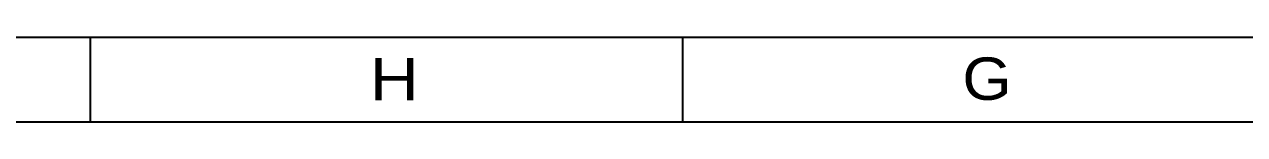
# Model space of a CAD drawing. Header units: inches. Extents: x 0 to 800, y 356 to 444.
# Drawn here: x 254.87 to 285.14, y 441.98 to 444.08 of the extents above; entities that cross this region are included whole.
import ezdxf

# ---------------------------------------------------------------- set-up
doc = ezdxf.new("R2010")
doc.units = ezdxf.units.IN
doc.header["$MEASUREMENT"] = 0

# ---------------------------------------------------------------- blocks, each defined once
blk = doc.blocks.new('block 4238')
at = {"color": 7, "lineweight": 25, "true_color": 0xffffff}
blk.add_lwpolyline([(249.376, 444.082), (374.065, 444.082)], dxfattribs=at)
blk = doc.blocks.new('block 4239')
at = {"color": 7, "lineweight": 25, "true_color": 0xffffff}
blk.add_lwpolyline([(251.476, 441.982), (371.966, 441.982)], dxfattribs=at)
blk = doc.blocks.new('block 4261')
at = {"color": 7, "lineweight": 25, "true_color": 0xffffff}
blk.add_lwpolyline([(271.208, 441.982), (271.208, 444.082)], dxfattribs=at)
blk = doc.blocks.new('block 4264')
at = {"color": 7, "lineweight": 25, "true_color": 0xffffff}
blk.add_lwpolyline([(256.514, 441.982), (256.514, 444.082)], dxfattribs=at)
blk = doc.blocks.new('block 4274')
at = {"color": 2, "true_color": 0xffff00, "insert": (263.444, 442.513), "char_height": 1.04956, "attachment_point": 7}
blk.add_mtext('\\fAdobe Song Std L|b0|i0|c0|p34;\\W1.2;H', dxfattribs=at)
blk = doc.blocks.new('block 4275')
at = {"color": 2, "true_color": 0xffff00, "insert": (278.138, 442.513), "char_height": 1.04956, "attachment_point": 7}
blk.add_mtext('\\fAdobe Song Std L|b0|i0|c0|p34;\\W1.12;G', dxfattribs=at)
blk = doc.blocks.new('block 4233')
for name in ['block 4238', 'block 4264', 'block 4261', 'block 4274', 'block 4275', 'block 4239']:
    blk.add_blockref(name, (0, 0))

msp = doc.modelspace()

# ---------------------------------------------------------------- block references
msp.add_blockref('block 4233', (0, 0))

doc.saveas('drawing.dxf')
